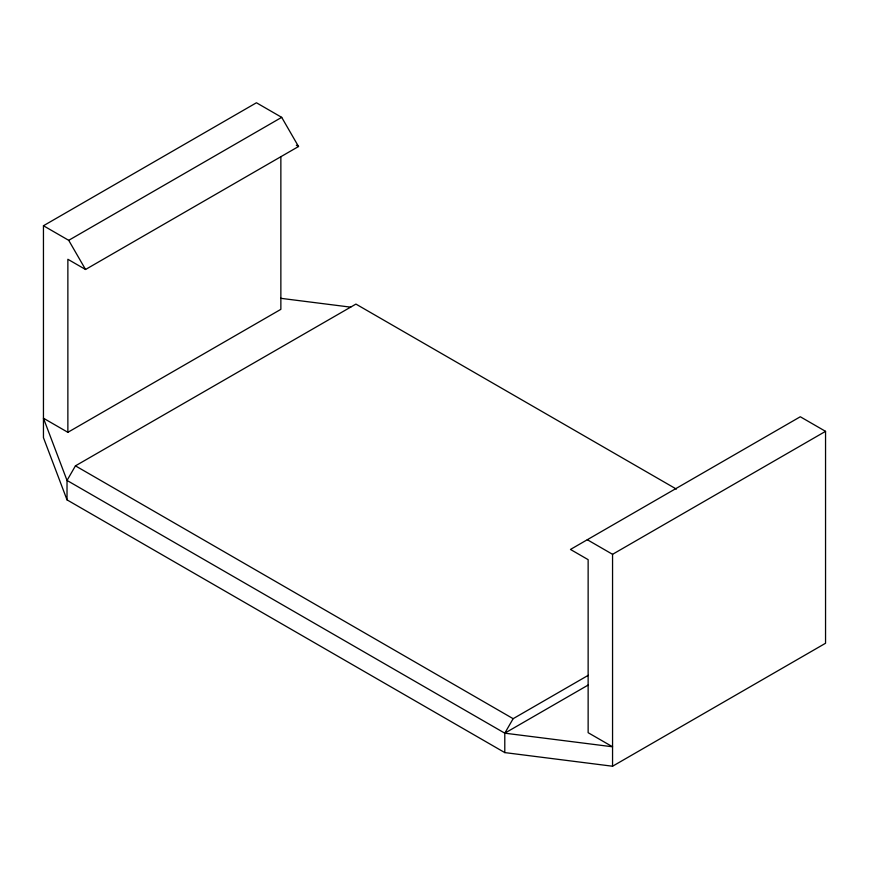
<?xml version="1.0" encoding="UTF-8"?>
<svg xmlns="http://www.w3.org/2000/svg" width="869" height="869" viewBox="0 0 869 869"><rect width="100%" height="100%" fill="white"/><g stroke="black" fill="none" stroke-linecap="round" stroke-linejoin="round"><path stroke-width="1.3" d="M280.861 156.583L280.861 309.342L67.869 432.317L43.45 418.217L67.022 480.438L504.791 733.175L612.558 746.786L588.139 732.697L588.139 559.658L570.466 549.447L800.295 416.762L825.55 431.339L825.55 643.256L612.558 766.23L504.791 752.597L504.791 733.175L513.144 718.685L588.237 675.322M676.397 489.095L355.932 304.085L75.44 465.849L67.022 480.438L67.022 499.871L504.791 752.597M67.022 499.871L43.45 437.661L43.45 225.744L256.442 102.77L281.697 117.348L298.534 146.513L85.542 269.488L67.869 259.277L67.869 432.317M43.45 225.744L68.705 240.322L281.697 117.348M587.303 539.725L612.558 554.313L825.55 431.339M504.791 733.175L588.194 685.033M280.687 298.306L350.728 307.159M296.329 145.242L298.534 146.513M75.44 465.849L513.144 718.685M68.705 240.322L85.542 269.488M612.558 554.313L612.558 766.23"/></g></svg>
